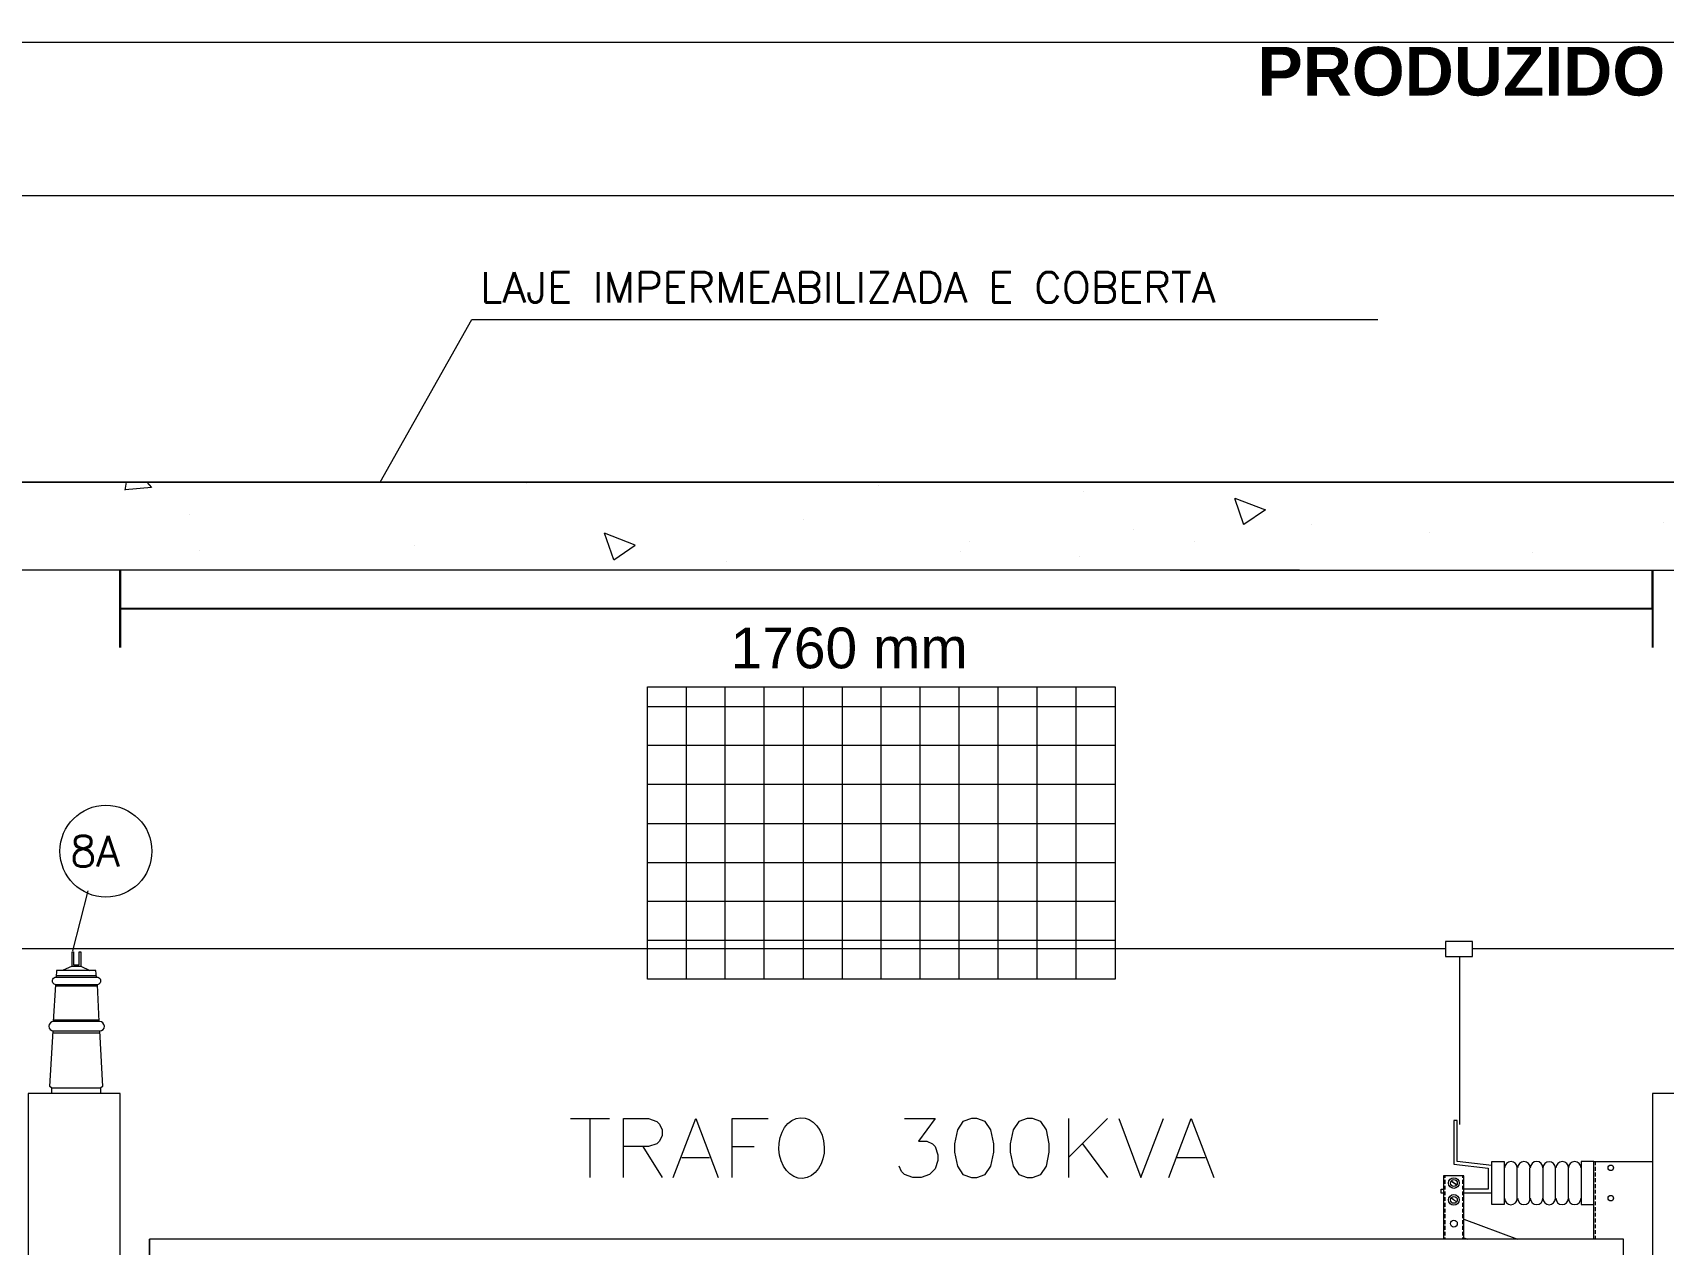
# Model space of a CAD drawing. Header units: inches. Extents: x 5 to 1823, y 18 to 726.
# Drawn here: x 1247.7 to 1354.1, y 533.5 to 612.5 of the extents above; entities that cross this region are included whole.
import ezdxf

# ---------------------------------------------------------------- set-up
doc = ezdxf.new("R2010")
doc.units = ezdxf.units.IN
doc.header["$MEASUREMENT"] = 0
for name, color, linetype in [('PDF_0', 7, 'Continuous'), ('PDF_01', 1, 'Continuous'), ('PDF_EL0001', 1, 'Continuous'), ('PDF_Texto', 6, 'Continuous')]:
    doc.layers.add(name, color=color, linetype=linetype)
for name, color, linetype, true_color in [('PDF_EL0012', 7, 'Continuous', 0x00dddd), ('PDF_ENIT-EL0C132', 7, 'Continuous', 0x00dddd), ('PDF_Layer 1', 30, 'Continuous', 0xff7f00), ('PDF_TUB-ELETRICA', 7, 'Continuous', 0x7fbfff)]:
    doc.layers.add(name, color=color, linetype=linetype, true_color=true_color)
doc.styles.add('PDF Arial Bold', font='arialbd.ttf')
doc.styles.add('PDF RomanS', font='romans__.ttf')
doc.styles.get("Standard").update_dxf_attribs({"font": 'arial.ttf'})

msp = doc.modelspace()

# ---------------------------------------------------------------- linework, layer by layer
at = {"layer": 'PDF_0'}
for p, q in [((1253.41, 574.98), (1253.41, 577.48)), ((1253.41, 577.48), (1253.41, 572.42)), ((1353.42, 574.98), (1353.42, 577.48)), ((1353.42, 577.48), (1353.42, 572.42)), ((1253.41, 572.42), (1253.41, 574.98)), ((1253.41, 574.98), (1353.42, 574.98))]:
    msp.add_line(p, q, dxfattribs=at)
at = {"layer": 'PDF_0', "lineweight": 5}
for points in [[(1318.35, 550.79), (1287.83, 550.79), (1287.83, 569.86), (1318.35, 569.86)], [(1250.38, 551.72), (1250.74, 551.72), (1250.74, 552.57), (1250.85, 552.57), (1250.85, 551.62), (1250.28, 551.62), (1250.28, 552.57), (1250.38, 552.57)], [(1339.92, 553.25), (1339.92, 552.28), (1341.68, 552.28), (1341.68, 553.25)], [(1308.97, 541.69), (1308.42, 541.5), (1308.06, 540.95), (1307.87, 540.04), (1307.87, 539.51), (1308.06, 538.6), (1308.42, 538.05), (1308.97, 537.86), (1309.33, 537.86), (1309.88, 538.05), (1310.24, 538.6), (1310.43, 539.51), (1310.43, 540.04), (1310.24, 540.95), (1309.88, 541.5), (1309.33, 541.69)], [(1312.61, 541.69), (1312.06, 541.5), (1311.7, 540.95), (1311.51, 540.04), (1311.51, 539.51), (1311.7, 538.6), (1312.06, 538.05), (1312.61, 537.86), (1312.97, 537.86), (1313.5, 538.05), (1313.88, 538.6), (1314.05, 539.51), (1314.05, 540.04), (1313.88, 540.95), (1313.5, 541.5), (1312.97, 541.69)], [(1342.93, 538.9), (1343.75, 538.9), (1343.75, 536.08), (1342.93, 536.08)], [(1255.34, 533.82), (1255.34, 528.86)]]:
    msp.add_lwpolyline(points, close=True, dxfattribs=at)
for points in [[(1290.37, 550.79), (1290.37, 569.86)], [(1292.91, 550.79), (1292.91, 569.86)], [(1295.45, 550.79), (1295.45, 569.86)], [(1298.01, 550.79), (1298.01, 569.86)], [(1300.55, 550.79), (1300.55, 569.86)], [(1303.09, 550.79), (1303.09, 569.86)], [(1305.63, 550.79), (1305.63, 569.86)], [(1308.17, 550.79), (1308.17, 569.86)], [(1310.73, 550.79), (1310.73, 569.86)], [(1313.27, 550.79), (1313.27, 569.86)], [(1315.81, 550.79), (1315.81, 569.86)], [(1287.83, 568.59), (1318.35, 568.59)], [(1287.83, 566.05), (1318.35, 566.05)], [(1287.83, 563.51), (1318.35, 563.51)], [(1287.83, 560.95), (1318.35, 560.95)], [(1287.83, 558.41), (1318.35, 558.41)], [(1287.83, 555.87), (1318.35, 555.87)], [(1287.83, 553.33), (1318.35, 553.33)], [(1250.28, 551.64), (1249.66, 551.36)], [(1250.85, 551.64), (1251.44, 551.36)], [(1340.85, 541.31), (1340.85, 552.28)], [(1251.91, 550.33), (1250.57, 550.33), (1249.22, 550.33)], [(1251.87, 551.01), (1250.57, 551.01), (1249.24, 551.01)], [(1249.07, 548.13), (1252.03, 548.13)], [(1249.05, 547.28), (1252.08, 547.28)], [(1252.14, 543.68), (1252.14, 543.34), (1248.97, 543.34), (1248.97, 543.68)], [(1282.81, 541.69), (1285.35, 541.69)], [(1284.08, 541.69), (1284.08, 537.86)], [(1286.26, 537.86), (1286.26, 541.69), (1287.89, 541.69), (1288.44, 541.5), (1288.61, 541.33), (1288.8, 540.95), (1288.8, 540.59), (1288.61, 540.23), (1288.44, 540.04), (1287.89, 539.87), (1286.26, 539.87)], [(1289.52, 537.86), (1290.98, 541.69), (1292.44, 537.86)], [(1293.35, 537.86), (1293.35, 541.69), (1295.7, 541.69)], [(1304.61, 541.69), (1306.6, 541.69), (1305.52, 540.23), (1306.07, 540.23), (1306.43, 540.04), (1306.6, 539.87), (1306.79, 539.32), (1306.79, 538.96), (1306.6, 538.41), (1306.24, 538.05), (1305.69, 537.86), (1305.16, 537.86), (1304.61, 538.05), (1304.42, 538.24), (1304.25, 538.6)], [(1315.32, 541.69), (1315.32, 537.86)], [(1317.86, 541.69), (1315.32, 539.15)], [(1318.6, 541.69), (1320.04, 537.86), (1321.5, 541.69)], [(1321.86, 537.86), (1323.32, 541.69), (1324.79, 537.86)], [(1342.93, 538.64), (1340.68, 538.9), (1340.68, 541.56), (1340.45, 541.56), (1340.45, 538.73), (1342.69, 538.45), (1342.69, 537.08), (1341.1, 537.08)], [(1287.53, 539.87), (1288.8, 537.86)], [(1293.35, 539.87), (1294.79, 539.87)], [(1316.23, 540.04), (1317.86, 537.86)], [(1290.07, 539.15), (1291.89, 539.15)], [(1322.41, 539.15), (1324.23, 539.15)], [(1349.59, 533.82), (1349.59, 538.9), (1348.77, 538.9), (1348.77, 536.08), (1349.59, 536.08), (1349.59, 538.9), (1353.42, 538.9)], [(1349.7, 538.66), (1349.7, 538.9)], [(1349.7, 538.28), (1349.7, 538.54)], [(1341.1, 533.82), (1341.1, 537.95), (1339.79, 537.95), (1339.79, 533.82)], [(1339.88, 537.95), (1339.88, 537.82)], [(1339.88, 537.69), (1339.88, 537.44)], [(1341.02, 537.95), (1341.02, 537.82)], [(1341.02, 537.69), (1341.02, 537.44)], [(1345.42, 536.48), (1345.42, 538.47)], [(1349.7, 537.92), (1349.7, 538.18)], [(1349.7, 537.54), (1349.7, 537.8)], [(1339.79, 536.82), (1339.64, 536.82), (1339.64, 537.08), (1339.79, 537.08)], [(1339.88, 537.31), (1339.88, 537.06)], [(1339.88, 536.93), (1339.88, 536.7)], [(1339.88, 536.57), (1339.88, 536.32)], [(1341.02, 537.31), (1341.02, 537.06)], [(1341.02, 536.93), (1341.02, 536.7)], [(1341.02, 536.57), (1341.02, 536.32)], [(1342.93, 536.82), (1341.1, 536.82)], [(1349.7, 537.16), (1349.7, 537.42)], [(1349.7, 536.8), (1349.7, 537.04)], [(1349.7, 536.42), (1349.7, 536.68)], [(1339.88, 536.19), (1339.88, 535.93)], [(1339.88, 535.81), (1339.88, 535.57)], [(1339.88, 535.45), (1339.88, 535.19)], [(1341.02, 536.19), (1341.02, 535.93)], [(1341.02, 535.81), (1341.02, 535.57)], [(1341.02, 535.45), (1341.02, 535.19)], [(1349.7, 536.04), (1349.7, 536.29)], [(1349.7, 535.66), (1349.7, 535.91)], [(1349.7, 535.3), (1349.7, 535.55)], [(1339.88, 535.07), (1339.88, 534.81)], [(1339.88, 534.69), (1339.88, 534.43)], [(1339.88, 534.3), (1339.88, 534.07)], [(1341.02, 535.07), (1341.02, 534.81)], [(1341.02, 534.69), (1341.02, 534.43)], [(1341.02, 534.3), (1341.02, 534.07)], [(1341.1, 535.13), (1344.62, 533.82)], [(1349.7, 534.92), (1349.7, 535.17)], [(1349.7, 534.54), (1349.7, 534.79)], [(1349.7, 534.18), (1349.7, 534.41)], [(1330.39, 533.82), (1255.34, 533.82)], [(1351.52, 532.27), (1351.52, 533.82), (1322.6, 533.82)], [(1339.88, 533.94), (1339.88, 533.82)], [(1341.02, 533.94), (1341.02, 533.82)], [(1341.1, 533.92), (1341.38, 533.82)], [(1349.7, 533.82), (1349.7, 534.05)]]:
    msp.add_lwpolyline(points, dxfattribs=at)
for points in [[(1251.87, 550.92), (1251.84, 551.36), (1249.26, 551.36), (1249.24, 550.92), (1250.57, 550.92), (1251.89, 550.92, -1.000032), (1251.91, 550.43), (1252.03, 548.02)], [(1251.89, 550.43), (1250.57, 550.43), (1249.24, 550.43, -1.000032), (1249.25, 550.92)], [(1252.09, 547.41, 0.999972), (1252.08, 548.02), (1249.07, 548.02), (1249.22, 550.43)], [(1249.08, 548.02, 0.999972), (1249.07, 547.41), (1252.08, 547.41), (1252.27, 543.79), (1252.14, 543.68), (1248.97, 543.68), (1248.84, 543.79), (1249.05, 547.41)], [(1343.77, 536.5, 0.999999), (1344.6, 536.48), (1344.6, 538.47, 0.999999), (1343.77, 538.48)], [(1346.27, 538.48, 0.999999), (1345.44, 538.48, 0.999999), (1344.62, 538.48)], [(1347.12, 536.5, 0.999999), (1347.94, 536.48), (1347.94, 538.47, 0.999999), (1347.12, 538.48)]]:
    msp.add_lwpolyline(points, format="xyb", dxfattribs=at)
msp.add_lwpolyline([(1347.09, 536.48), (1347.09, 538.47, 0.999999), (1346.27, 538.47), (1346.27, 536.48, 0.999999)], format="xyb", close=True, dxfattribs=at)
for centre, radius in [((1350.7, 538.48), 0.18), ((1340.46, 537.49), 0.349), ((1340.46, 537.49), 0.222), ((1340.46, 536.39), 0.349), ((1340.46, 536.39), 0.222), ((1350.7, 536.5), 0.18), ((1340.46, 534.84), 0.222)]:
    msp.add_circle(centre, radius, dxfattribs=at)
for centre, start, end in [((1348.35, 538.48), 0.0001, 179.9999), ((1345.03, 536.5), 180.0001, 359.9999), ((1345.86, 536.5), 180.0001, 359.9999), ((1348.35, 536.5), 180.0001, 359.9999)]:
    msp.add_arc(centre, 0.413, start, end, dxfattribs=at)
msp.add_ellipse((1297.89, 539.77), major_axis=(-0.04, 1.98), ratio=0.748353, start_param=0.2209952378585497, end_param=6.504180545038135, dxfattribs=at)
at = {"layer": 'PDF_0', "transparency": 33554559}
for points in [[(1353.38, 525.92), (1353.47, 525.92), (1353.38, 538.9)], [(1353.47, 525.92), (1353.38, 538.9), (1353.47, 538.9)], [(1340.3, 537.67), (1340.24, 537.59), (1340.66, 537.42)], [(1340.24, 537.59), (1340.66, 537.42), (1340.62, 537.33)], [(1340.3, 536.57), (1340.24, 536.48), (1340.66, 536.29)], [(1340.24, 536.48), (1340.66, 536.29), (1340.62, 536.23)]]:
    msp.add_solid(points, dxfattribs=at)
at = {"layer": 'PDF_01', "lineweight": 5}
msp.add_lwpolyline([(1270.39, 583.22), (1276.38, 593.83), (1335.5, 593.83)], dxfattribs=at)
at = {"layer": 'PDF_EL0001', "lineweight": 5}
for points in [[(1277.67, 583.22), (1110.6, 583.22), (1164.4, 583.22)], [(1383.67, 583.22), (1216.6, 583.22), (1270.39, 583.22)], [(1237.41, 583.22), (1330.39, 583.22), (1226.34, 583.22), (1245.41, 583.22)], [(1489.67, 583.22), (1322.6, 583.22), (1376.39, 583.22)], [(1325.42, 577.48), (1216.6, 577.48)], [(1330.39, 577.48), (1241.41, 577.48)], [(1322.6, 577.48), (1431.42, 577.48), (1381, 577.48)], [(1253.41, 457.49), (1253.41, 543.34), (1247.42, 543.34), (1247.42, 457.49), (1216.6, 457.49)], [(1381.32, 457.49), (1359.41, 457.49), (1359.41, 543.34), (1353.42, 543.34), (1353.42, 457.49), (1322.6, 457.49)]]:
    msp.add_lwpolyline(points, dxfattribs=at)
at = {"layer": 'PDF_EL0012', "lineweight": 5}
msp.add_circle((1252.49, 559.14), 3, dxfattribs=at)
at = {"layer": 'PDF_ENIT-EL0C132', "lineweight": 5}
msp.add_lwpolyline([(1250.34, 552.63), (1251.34, 556.55)], dxfattribs=at)
at = {"layer": 'PDF_Layer 1', "lineweight": 5}
msp.add_lwpolyline([(981.86, 611.92), (1822.84, 611.92), (1822.84, 17.96), (981.86, 17.96)], close=True, dxfattribs=at)
at = {"layer": 'PDF_Layer 1', "color": 7, "lineweight": 5}
msp.add_lwpolyline([(1006.86, 27.95), (1006.86, 601.93), (1812.85, 601.93), (1812.85, 27.95)], close=True, dxfattribs=at)
msp.add_lwpolyline([(1006.86, 27.95), (1006.86, 601.93), (1812.85, 601.93), (1812.85, 27.95)], close=True, dxfattribs=at)
at = {"layer": 'PDF_TUB-ELETRICA', "lineweight": 5}
for points in [[(1255.17, 583.22), (1255.46, 582.86), (1253.75, 582.71)], [(1253.75, 582.69), (1253.83, 583.22)], [(1279.95, 583.14), (1279.95, 583.14)], [(1302.9, 583.03), (1302.9, 583.03)], [(1316.28, 582.63), (1316.28, 582.63)], [(1326.16, 582.18), (1328.17, 581.42), (1326.75, 580.45)], [(1326.75, 580.43), (1326.16, 582.16)], [(1257.92, 581.1), (1257.92, 581.1)], [(1298.03, 580.77), (1298.03, 580.77)], [(1319.58, 580.15), (1319.58, 580.15)], [(1331.14, 580.47), (1331.14, 580.47)], [(1354.12, 580.6), (1354.12, 580.6)], [(1272.61, 579.09), (1272.61, 579.09)], [(1285.63, 578.16), (1287.04, 579.11), (1285.03, 579.9)], [(1285.63, 578.14), (1285.03, 579.88)], [(1308.87, 579.33), (1308.87, 579.33)], [(1323.56, 579.33), (1323.56, 579.33)], [(1338.84, 579.96), (1338.84, 579.96)], [(1258.58, 578.73), (1258.58, 578.73)], [(1293.01, 578.04), (1293.01, 578.04)], [(1308.27, 578.67), (1308.27, 578.67)], [(1316.02, 578.39), (1316.02, 578.39)], [(1345.59, 578.65), (1345.59, 578.65)], [(1339.92, 552.76), (1255.21, 552.76), (1242.23, 552.76)], [(1361.21, 552.76), (1341.68, 552.76)], [(1340.85, 541.31), (1340.85, 552.28)]]:
    msp.add_lwpolyline(points, dxfattribs=at)

# ---------------------------------------------------------------- texts
at = {"layer": 'PDF_0', "insert": (1293.26, 573.73), "char_height": 2.657, "attachment_point": 1}
msp.add_mtext_dynamic_manual_height_columns('1760 mm', width=276.5005, gutter_width=13.28, heights=[0], dxfattribs=at)
at = {"layer": 'PDF_Texto', "color": 7, "insert": (1327.64, 608.4), "char_height": 3.1749, "attachment_point": 7, "style": 'PDF Arial Bold'}
msp.add_mtext('PRODUZIDO POR UMA VERSÃO DO AUTODESK PARA ESTUDANTES', dxfattribs=at)
at = {"layer": 'PDF_Texto', "color": 1, "attachment_point": 7, "style": 'PDF RomanS'}
for s, insert, char_height in [('LAJE IMPERMEABILIZADA E COBERTA', (1276.91, 594.93), 1.9999), ('8A', (1250.15, 558.14), 2)]:
    msp.add_mtext(s, dxfattribs=dict(at, insert=insert, char_height=char_height))

doc.saveas('drawing.dxf')
